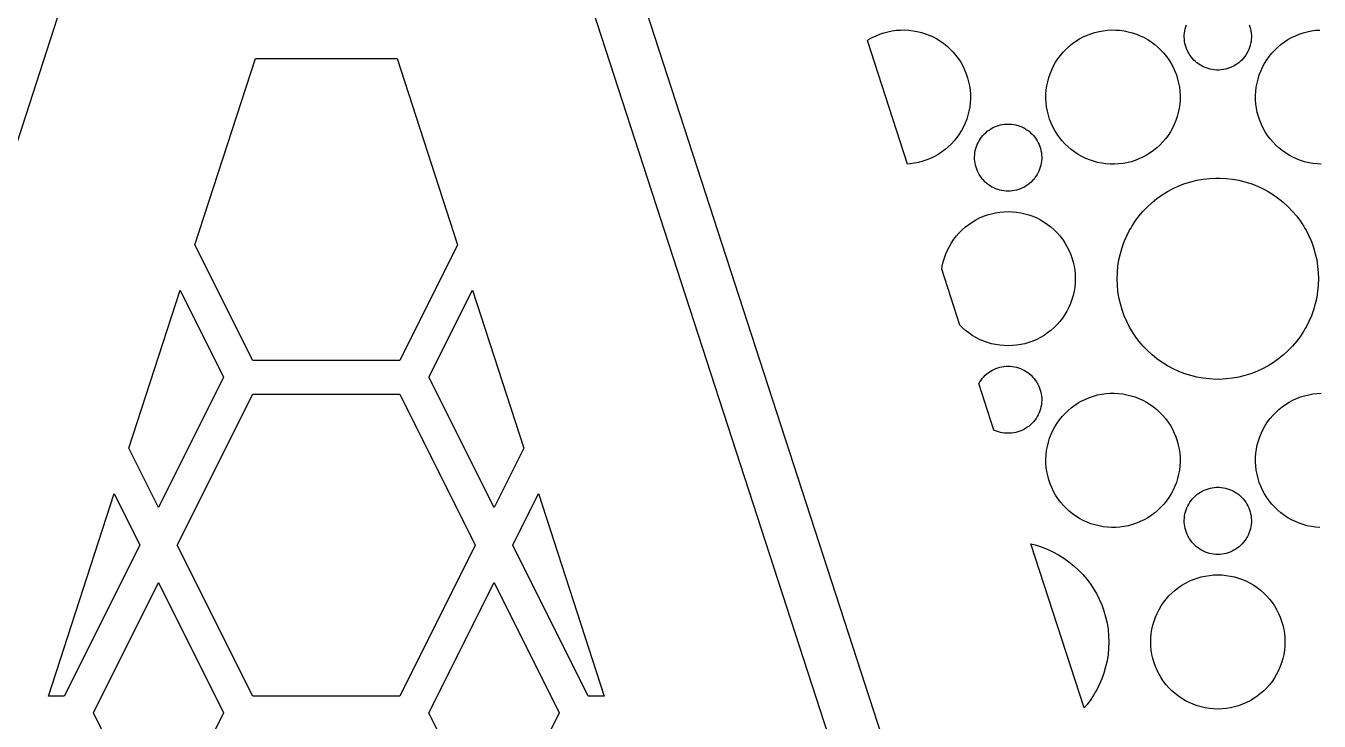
# Model space of a CAD drawing. Header units: metres. Extents: x 20 to 1108, y 20 to 485.
# Drawn here: x 77.1 to 154.2, y 159.5 to 200.9 of the extents above; entities that cross this region are included whole.
import ezdxf

# ---------------------------------------------------------------- set-up
doc = ezdxf.new("R2010")
doc.units = ezdxf.units.M

msp = doc.modelspace()

# ---------------------------------------------------------------- linework, layer by layer
for p, q in [((95, 250.826), (20, 20)), ((170, 20), (95, 250.826)), ((98.1544, 250.826), (173.154, 20.0001)), ((128.011, 200.449), (128.249, 200.529)), ((128.249, 200.529), (128.49, 200.595)), ((128.49, 200.595), (128.737, 200.645)), ((128.737, 200.645), (128.987, 200.678)), ((128.987, 200.678), (129.236, 200.696)), ((129.236, 200.696), (129.489, 200.699)), ((129.489, 200.699), (129.739, 200.686)), ((129.739, 200.686), (129.99, 200.657)), ((129.99, 200.657), (130.235, 200.613)), ((130.235, 200.613), (130.482, 200.553)), ((130.482, 200.553), (130.722, 200.478)), ((130.722, 200.478), (130.954, 200.388)), ((140.355, 200.388), (140.587, 200.478)), ((140.587, 200.478), (140.827, 200.553)), ((140.827, 200.553), (141.073, 200.613)), ((141.073, 200.613), (141.318, 200.657)), ((141.318, 200.657), (141.569, 200.686)), ((141.569, 200.686), (141.819, 200.699)), ((141.819, 200.699), (142.072, 200.697)), ((142.072, 200.697), (142.321, 200.678)), ((142.321, 200.678), (142.571, 200.645)), ((142.571, 200.645), (142.818, 200.595)), ((142.818, 200.595), (143.06, 200.529)), ((143.06, 200.529), (143.298, 200.449)), ((146.155, 200.394), (146.165, 200.517)), ((146.165, 200.517), (146.182, 200.643)), ((146.182, 200.643), (146.207, 200.766)), ((146.207, 200.766), (146.239, 200.887)), ((146.239, 200.887), (146.279, 201.005)), ((150.029, 201.005), (150.069, 200.886)), ((150.069, 200.886), (150.103, 200.765)), ((150.103, 200.765), (150.127, 200.642)), ((150.127, 200.642), (150.144, 200.517)), ((150.144, 200.517), (150.153, 200.394)), ((153.011, 200.449), (153.249, 200.529)), ((153.249, 200.529), (153.49, 200.595)), ((153.49, 200.595), (153.737, 200.645)), ((153.737, 200.645), (153.987, 200.678)), ((153.987, 200.678), (154.236, 200.696)), ((127.262, 200.075), (127.333, 200.122)), ((129.655, 192.709), (127.262, 200.075)), ((127.333, 200.122), (127.551, 200.244)), ((127.551, 200.244), (127.777, 200.354)), ((127.777, 200.354), (128.011, 200.449)), ((130.954, 200.388), (131.185, 200.282)), ((131.185, 200.282), (131.403, 200.165)), ((131.403, 200.165), (131.618, 200.032)), ((131.618, 200.032), (131.822, 199.887)), ((131.822, 199.887), (132.019, 199.729)), ((132.019, 199.729), (132.204, 199.558)), ((139.106, 199.559), (139.29, 199.729)), ((139.29, 199.729), (139.486, 199.887)), ((139.486, 199.887), (139.691, 200.031)), ((139.691, 200.031), (139.905, 200.165)), ((139.905, 200.165), (140.126, 200.283)), ((140.126, 200.283), (140.355, 200.388)), ((143.298, 200.449), (143.531, 200.354)), ((143.531, 200.354), (143.758, 200.244)), ((143.758, 200.244), (143.976, 200.122)), ((143.976, 200.122), (144.187, 199.984)), ((144.187, 199.984), (144.39, 199.834)), ((144.39, 199.834), (144.581, 199.672)), ((146.154, 200.266), (146.155, 200.394)), ((146.161, 200.143), (146.154, 200.266)), ((146.175, 200.017), (146.161, 200.143)), ((146.197, 199.894), (146.175, 200.017)), ((146.228, 199.772), (146.197, 199.894)), ((146.266, 199.651), (146.228, 199.772)), ((150.081, 199.772), (150.043, 199.651)), ((150.111, 199.894), (150.081, 199.772)), ((150.134, 200.017), (150.111, 199.894)), ((150.148, 200.142), (150.134, 200.017)), ((150.154, 200.266), (150.148, 200.142)), ((150.153, 200.394), (150.154, 200.266)), ((151.728, 199.672), (151.919, 199.834)), ((151.919, 199.834), (152.123, 199.985)), ((152.123, 199.985), (152.333, 200.122)), ((152.333, 200.122), (152.551, 200.244)), ((152.551, 200.244), (152.777, 200.354)), ((152.777, 200.354), (153.011, 200.449)), ((87.1699, 187.896), (90.7783, 199)), ((90.7783, 199), (99.2217, 199)), ((99.2217, 199), (102.83, 187.896)), ((132.204, 199.558), (132.378, 199.376)), ((132.378, 199.376), (132.538, 199.186)), ((132.538, 199.186), (132.69, 198.983)), ((132.69, 198.983), (132.826, 198.772)), ((138.483, 198.772), (138.62, 198.984)), ((138.62, 198.984), (138.771, 199.186)), ((138.771, 199.186), (138.932, 199.377)), ((138.932, 199.377), (139.106, 199.559)), ((144.581, 199.672), (144.763, 199.498)), ((144.763, 199.498), (144.932, 199.315)), ((144.932, 199.315), (145.09, 199.118)), ((145.09, 199.118), (145.235, 198.915)), ((146.311, 199.534), (146.266, 199.651)), ((146.362, 199.42), (146.311, 199.534)), ((146.422, 199.308), (146.362, 199.42)), ((146.489, 199.201), (146.422, 199.308)), ((146.562, 199.099), (146.489, 199.201)), ((146.641, 199), (146.562, 199.099)), ((146.725, 198.909), (146.641, 199)), ((149.668, 199), (149.584, 198.909)), ((149.747, 199.099), (149.668, 199)), ((149.819, 199.201), (149.747, 199.099)), ((149.887, 199.308), (149.819, 199.201)), ((149.946, 199.42), (149.887, 199.308)), ((149.998, 199.534), (149.946, 199.42)), ((150.043, 199.651), (149.998, 199.534)), ((151.073, 198.915), (151.219, 199.119)), ((151.219, 199.119), (151.377, 199.315)), ((151.377, 199.315), (151.547, 199.499)), ((151.547, 199.499), (151.728, 199.672)), ((132.826, 198.772), (132.949, 198.554)), ((132.949, 198.554), (133.06, 198.326)), ((133.06, 198.326), (133.153, 198.094)), ((138.155, 198.094), (138.25, 198.328)), ((138.25, 198.328), (138.359, 198.554)), ((138.359, 198.554), (138.483, 198.772)), ((145.235, 198.915), (145.369, 198.699)), ((145.369, 198.699), (145.488, 198.478)), ((145.488, 198.478), (145.592, 198.249)), ((145.592, 198.249), (145.682, 198.016)), ((146.816, 198.822), (146.725, 198.909)), ((146.911, 198.741), (146.816, 198.822)), ((147.013, 198.666), (146.911, 198.741)), ((147.119, 198.597), (147.013, 198.666)), ((147.227, 198.535), (147.119, 198.597)), ((147.34, 198.482), (147.227, 198.535)), ((147.458, 198.434), (147.34, 198.482)), ((147.577, 198.393), (147.458, 198.434)), ((147.697, 198.36), (147.577, 198.393)), ((147.82, 198.336), (147.697, 198.36)), ((147.946, 198.318), (147.82, 198.336)), ((148.07, 198.31), (147.946, 198.318)), ((148.154, 198.309), (148.07, 198.31)), ((148.238, 198.31), (148.154, 198.309)), ((148.362, 198.318), (148.238, 198.31)), ((148.488, 198.336), (148.362, 198.318)), ((148.611, 198.36), (148.488, 198.336)), ((148.732, 198.393), (148.611, 198.36)), ((148.851, 198.434), (148.732, 198.393)), ((148.969, 198.482), (148.851, 198.434)), ((149.082, 198.535), (148.969, 198.482)), ((149.19, 198.597), (149.082, 198.535)), ((149.296, 198.666), (149.19, 198.597)), ((149.398, 198.741), (149.296, 198.666)), ((149.493, 198.822), (149.398, 198.741)), ((149.584, 198.909), (149.493, 198.822)), ((150.627, 198.016), (150.717, 198.25)), ((150.717, 198.25), (150.821, 198.479)), ((150.821, 198.479), (150.94, 198.699)), ((150.94, 198.699), (151.073, 198.915)), ((133.153, 198.094), (133.234, 197.856)), ((133.234, 197.856), (133.299, 197.612)), ((133.299, 197.612), (133.349, 197.366)), ((137.96, 197.368), (138.01, 197.614)), ((138.01, 197.614), (138.075, 197.858)), ((138.075, 197.858), (138.155, 198.094)), ((145.682, 198.016), (145.757, 197.775)), ((145.757, 197.775), (145.817, 197.53)), ((145.817, 197.53), (145.862, 197.282)), ((150.447, 197.284), (150.491, 197.53)), ((150.491, 197.53), (150.552, 197.776)), ((150.552, 197.776), (150.627, 198.016)), ((133.349, 197.366), (133.383, 197.117)), ((133.383, 197.117), (133.401, 196.868)), ((133.401, 196.868), (133.404, 196.616)), ((137.905, 196.616), (137.907, 196.868)), ((137.907, 196.868), (137.926, 197.117)), ((137.926, 197.117), (137.96, 197.368)), ((145.862, 197.282), (145.891, 197.033)), ((145.891, 197.033), (145.903, 196.784)), ((145.903, 196.784), (145.901, 196.531)), ((150.404, 196.784), (150.418, 197.035)), ((150.407, 196.531), (150.404, 196.784)), ((150.418, 197.035), (150.447, 197.284)), ((133.317, 195.869), (133.257, 195.625)), ((133.362, 196.117), (133.317, 195.869)), ((133.391, 196.366), (133.362, 196.117)), ((133.404, 196.616), (133.391, 196.366)), ((137.918, 196.366), (137.905, 196.616)), ((137.946, 196.117), (137.918, 196.366)), ((137.991, 195.869), (137.946, 196.117)), ((138.052, 195.625), (137.991, 195.869)), ((145.849, 196.033), (145.799, 195.787)), ((145.883, 196.282), (145.849, 196.033)), ((145.901, 196.531), (145.883, 196.282)), ((150.426, 196.282), (150.407, 196.531)), ((150.46, 196.033), (150.426, 196.282)), ((150.51, 195.787), (150.46, 196.033)), ((133.092, 195.151), (132.988, 194.923)), ((133.182, 195.384), (133.092, 195.151)), ((133.257, 195.625), (133.182, 195.384)), ((135.32, 195.064), (135.446, 195.081)), ((135.446, 195.081), (135.57, 195.09)), ((135.57, 195.09), (135.654, 195.091)), ((135.654, 195.091), (135.738, 195.091)), ((135.738, 195.091), (135.862, 195.081)), ((135.862, 195.081), (135.988, 195.064)), ((138.127, 195.384), (138.052, 195.625)), ((138.217, 195.151), (138.127, 195.384)), ((138.32, 194.923), (138.217, 195.151)), ((145.653, 195.306), (145.56, 195.073)), ((145.734, 195.544), (145.653, 195.306)), ((145.799, 195.787), (145.734, 195.544)), ((150.574, 195.544), (150.51, 195.787)), ((150.655, 195.306), (150.574, 195.544)), ((150.749, 195.073), (150.655, 195.306)), ((132.735, 194.485), (132.59, 194.281)), ((132.869, 194.701), (132.735, 194.485)), ((132.988, 194.923), (132.869, 194.701)), ((134.062, 194.302), (134.141, 194.4)), ((134.141, 194.4), (134.226, 194.492)), ((134.226, 194.492), (134.316, 194.578)), ((134.316, 194.578), (134.411, 194.658)), ((134.411, 194.658), (134.514, 194.734)), ((134.514, 194.734), (134.619, 194.803)), ((134.619, 194.803), (134.729, 194.865)), ((134.729, 194.865), (134.84, 194.918)), ((134.84, 194.918), (134.958, 194.967)), ((134.958, 194.967), (135.077, 195.007)), ((135.077, 195.007), (135.197, 195.039)), ((135.197, 195.039), (135.32, 195.064)), ((135.988, 195.064), (136.111, 195.039)), ((136.111, 195.039), (136.232, 195.007)), ((136.232, 195.007), (136.351, 194.967)), ((136.351, 194.967), (136.469, 194.918)), ((136.469, 194.918), (136.582, 194.864)), ((136.582, 194.864), (136.69, 194.803)), ((136.69, 194.803), (136.796, 194.734)), ((136.796, 194.734), (136.898, 194.658)), ((136.898, 194.658), (136.993, 194.578)), ((136.993, 194.578), (137.084, 194.491)), ((137.084, 194.491), (137.168, 194.4)), ((137.168, 194.4), (137.247, 194.301)), ((138.44, 194.701), (138.32, 194.923)), ((138.573, 194.485), (138.44, 194.701)), ((138.719, 194.281), (138.573, 194.485)), ((145.19, 194.417), (145.038, 194.214)), ((145.326, 194.628), (145.19, 194.417)), ((145.449, 194.846), (145.326, 194.628)), ((145.56, 195.073), (145.449, 194.846)), ((150.859, 194.846), (150.749, 195.073)), ((150.983, 194.628), (150.859, 194.846)), ((151.119, 194.417), (150.983, 194.628)), ((151.271, 194.214), (151.119, 194.417)), ((131.89, 193.566), (131.687, 193.415)), ((132.081, 193.728), (131.89, 193.566)), ((132.263, 193.901), (132.081, 193.728)), ((132.432, 194.085), (132.263, 193.901)), ((132.59, 194.281), (132.432, 194.085)), ((133.697, 193.508), (133.728, 193.63)), ((133.728, 193.63), (133.766, 193.75)), ((133.766, 193.75), (133.811, 193.866)), ((133.811, 193.866), (133.863, 193.982)), ((133.863, 193.982), (133.922, 194.092)), ((133.922, 194.092), (133.989, 194.199)), ((133.989, 194.199), (134.062, 194.302)), ((137.247, 194.301), (137.319, 194.199)), ((137.319, 194.199), (137.387, 194.092)), ((137.387, 194.092), (137.446, 193.98)), ((137.446, 193.98), (137.498, 193.865)), ((137.498, 193.865), (137.543, 193.75)), ((137.543, 193.75), (137.581, 193.628)), ((137.581, 193.628), (137.611, 193.506)), ((138.877, 194.085), (138.719, 194.281)), ((139.046, 193.901), (138.877, 194.085)), ((139.228, 193.728), (139.046, 193.901)), ((139.419, 193.566), (139.228, 193.728)), ((139.622, 193.415), (139.419, 193.566)), ((144.519, 193.671), (144.322, 193.513)), ((144.704, 193.842), (144.519, 193.671)), ((144.878, 194.024), (144.704, 193.842)), ((145.038, 194.214), (144.878, 194.024)), ((151.431, 194.024), (151.271, 194.214)), ((151.605, 193.842), (151.431, 194.024)), ((151.79, 193.671), (151.605, 193.842)), ((151.986, 193.513), (151.79, 193.671)), ((130.318, 192.806), (130.071, 192.756)), ((130.559, 192.87), (130.318, 192.806)), ((130.798, 192.95), (130.559, 192.87)), ((131.031, 193.046), (130.798, 192.95)), ((131.258, 193.155), (131.031, 193.046)), ((131.476, 193.277), (131.258, 193.155)), ((131.687, 193.415), (131.476, 193.277)), ((133.654, 193.134), (133.661, 193.258)), ((133.655, 193.007), (133.654, 193.134)), ((133.665, 192.883), (133.655, 193.007)), ((133.661, 193.258), (133.675, 193.383)), ((133.682, 192.759), (133.665, 192.883)), ((133.675, 193.383), (133.697, 193.508)), ((137.611, 193.506), (137.634, 193.383)), ((137.644, 192.883), (137.627, 192.759)), ((137.634, 193.383), (137.648, 193.258)), ((137.653, 193.007), (137.644, 192.883)), ((137.648, 193.258), (137.654, 193.134)), ((137.654, 193.134), (137.653, 193.007)), ((139.833, 193.277), (139.622, 193.415)), ((140.051, 193.155), (139.833, 193.277)), ((140.277, 193.046), (140.051, 193.155)), ((140.511, 192.95), (140.277, 193.046)), ((140.75, 192.87), (140.511, 192.95)), ((140.99, 192.806), (140.75, 192.87)), ((141.237, 192.756), (140.99, 192.806)), ((142.735, 192.787), (142.49, 192.742)), ((142.982, 192.848), (142.735, 192.787)), ((143.222, 192.922), (142.982, 192.848)), ((143.454, 193.012), (143.222, 192.922)), ((143.685, 193.117), (143.454, 193.012)), ((143.903, 193.235), (143.685, 193.117)), ((144.118, 193.368), (143.903, 193.235)), ((144.322, 193.513), (144.118, 193.368)), ((152.191, 193.367), (151.986, 193.513)), ((152.405, 193.235), (152.191, 193.367)), ((152.624, 193.117), (152.405, 193.235)), ((152.855, 193.012), (152.624, 193.117)), ((153.087, 192.922), (152.855, 193.012)), ((153.327, 192.848), (153.087, 192.922)), ((153.573, 192.787), (153.327, 192.848)), ((153.818, 192.742), (153.573, 192.787)), ((129.821, 192.722), (129.655, 192.709)), ((130.071, 192.756), (129.821, 192.722)), ((133.706, 192.636), (133.682, 192.759)), ((133.739, 192.514), (133.706, 192.636)), ((133.779, 192.395), (133.739, 192.514)), ((133.826, 192.278), (133.779, 192.395)), ((133.882, 192.164), (133.826, 192.278)), ((133.923, 192.092), (133.882, 192.164)), ((133.965, 192.021), (133.923, 192.092)), ((134.036, 191.916), (133.965, 192.021)), ((137.344, 192.021), (137.273, 191.916)), ((137.387, 192.092), (137.344, 192.021)), ((137.427, 192.164), (137.387, 192.092)), ((137.483, 192.278), (137.427, 192.164)), ((137.529, 192.395), (137.483, 192.278)), ((137.569, 192.514), (137.529, 192.395)), ((137.603, 192.636), (137.569, 192.514)), ((137.627, 192.759), (137.603, 192.636)), ((141.487, 192.722), (141.237, 192.756)), ((141.736, 192.703), (141.487, 192.722)), ((141.989, 192.7), (141.736, 192.703)), ((142.239, 192.714), (141.989, 192.7)), ((142.49, 192.742), (142.239, 192.714)), ((154.069, 192.714), (153.818, 192.742)), ((154.319, 192.7), (154.069, 192.714)), ((134.113, 191.816), (134.036, 191.916)), ((134.195, 191.723), (134.113, 191.816)), ((134.284, 191.634), (134.195, 191.723)), ((134.379, 191.551), (134.284, 191.634)), ((134.478, 191.474), (134.379, 191.551)), ((134.583, 191.402), (134.478, 191.474)), ((134.69, 191.339), (134.583, 191.402)), ((134.802, 191.282), (134.69, 191.339)), ((134.917, 191.232), (134.802, 191.282)), ((135.037, 191.19), (134.917, 191.232)), ((136.392, 191.232), (136.272, 191.19)), ((136.507, 191.282), (136.392, 191.232)), ((136.619, 191.339), (136.507, 191.282)), ((136.726, 191.402), (136.619, 191.339)), ((136.831, 191.474), (136.726, 191.402)), ((136.93, 191.551), (136.831, 191.474)), ((137.025, 191.634), (136.93, 191.551)), ((137.113, 191.723), (137.025, 191.634)), ((137.195, 191.816), (137.113, 191.723)), ((137.273, 191.916), (137.195, 191.816)), ((145.155, 191.07), (145.487, 191.249)), ((145.487, 191.249), (145.83, 191.405)), ((145.83, 191.405), (146.181, 191.54)), ((146.181, 191.54), (146.542, 191.653)), ((146.542, 191.653), (146.906, 191.742)), ((146.906, 191.742), (147.278, 191.811)), ((147.278, 191.811), (147.653, 191.853)), ((147.653, 191.853), (148.028, 191.873)), ((148.028, 191.873), (148.154, 191.871)), ((148.154, 191.871), (148.28, 191.873)), ((148.28, 191.873), (148.656, 191.853)), ((148.656, 191.853), (149.03, 191.81)), ((149.03, 191.81), (149.402, 191.742)), ((149.402, 191.742), (149.767, 191.653)), ((149.767, 191.653), (150.128, 191.54)), ((150.128, 191.54), (150.479, 191.405)), ((150.479, 191.405), (150.822, 191.248)), ((150.822, 191.248), (151.153, 191.07)), ((135.157, 191.153), (135.037, 191.19)), ((135.278, 191.127), (135.157, 191.153)), ((135.404, 191.108), (135.278, 191.127)), ((135.529, 191.096), (135.404, 191.108)), ((135.654, 191.091), (135.529, 191.096)), ((135.779, 191.096), (135.654, 191.091)), ((135.904, 191.108), (135.779, 191.096)), ((136.03, 191.127), (135.904, 191.108)), ((136.151, 191.153), (136.03, 191.127)), ((136.272, 191.19), (136.151, 191.153)), ((144.233, 190.416), (144.527, 190.653)), ((144.527, 190.653), (144.834, 190.871)), ((144.834, 190.871), (145.155, 191.07)), ((151.153, 191.07), (151.475, 190.872)), ((151.475, 190.872), (151.781, 190.653)), ((151.781, 190.653), (152.075, 190.416)), ((134.419, 189.679), (134.66, 189.749)), ((134.66, 189.749), (134.904, 189.804)), ((134.904, 189.804), (135.153, 189.843)), ((135.153, 189.843), (135.402, 189.866)), ((135.402, 189.866), (135.654, 189.874)), ((135.654, 189.874), (135.906, 189.866)), ((135.906, 189.866), (136.155, 189.843)), ((136.155, 189.843), (136.404, 189.804)), ((136.404, 189.804), (136.649, 189.749)), ((136.649, 189.749), (136.89, 189.679)), ((143.453, 189.602), (143.696, 189.89)), ((143.696, 189.89), (143.957, 190.162)), ((143.957, 190.162), (144.233, 190.416)), ((152.075, 190.416), (152.353, 190.161)), ((152.353, 190.161), (152.613, 189.889)), ((152.613, 189.889), (152.856, 189.602)), ((132.916, 188.791), (133.104, 188.956)), ((133.104, 188.956), (133.304, 189.111)), ((133.304, 189.111), (133.512, 189.252)), ((133.512, 189.252), (133.727, 189.379)), ((133.727, 189.379), (133.95, 189.493)), ((133.95, 189.493), (134.181, 189.593)), ((134.181, 189.593), (134.419, 189.679)), ((136.89, 189.679), (137.128, 189.593)), ((137.128, 189.593), (137.358, 189.493)), ((137.358, 189.493), (137.582, 189.379)), ((137.582, 189.379), (137.797, 189.252)), ((137.797, 189.252), (138.007, 189.11)), ((138.007, 189.11), (138.205, 188.956)), ((138.205, 188.956), (138.394, 188.79)), ((142.961, 188.873), (143.023, 188.982)), ((143.023, 188.982), (143.229, 189.299)), ((143.229, 189.299), (143.453, 189.602)), ((152.856, 189.602), (153.081, 189.298)), ((153.081, 189.298), (153.286, 188.982)), ((153.286, 188.982), (153.348, 188.873)), ((132.276, 188.017), (132.418, 188.227)), ((132.418, 188.227), (132.573, 188.425)), ((132.573, 188.425), (132.738, 188.613)), ((132.738, 188.613), (132.916, 188.791)), ((138.394, 188.79), (138.571, 188.612)), ((138.571, 188.612), (138.736, 188.425)), ((138.736, 188.425), (138.891, 188.225)), ((138.891, 188.225), (139.032, 188.017)), ((142.576, 188.084), (142.726, 188.43)), ((142.726, 188.43), (142.897, 188.766)), ((142.897, 188.766), (142.961, 188.873)), ((153.348, 188.873), (153.412, 188.765)), ((153.412, 188.765), (153.583, 188.428)), ((153.583, 188.428), (153.733, 188.084)), ((90.6182, 181), (87.1699, 187.896)), ((102.83, 187.896), (99.3818, 181)), ((131.936, 187.348), (132.035, 187.578)), ((132.035, 187.578), (132.15, 187.802)), ((132.15, 187.802), (132.276, 188.017)), ((139.032, 188.017), (139.16, 187.801)), ((139.16, 187.801), (139.275, 187.576)), ((139.275, 187.576), (139.373, 187.348)), ((142.343, 187.367), (142.448, 187.73)), ((142.448, 187.73), (142.576, 188.084)), ((153.733, 188.084), (153.86, 187.728)), ((153.86, 187.728), (153.966, 187.365)), ((131.694, 186.433), (131.726, 186.624)), ((131.726, 186.624), (131.779, 186.87)), ((131.779, 186.87), (131.851, 187.111)), ((131.851, 187.111), (131.936, 187.348)), ((139.373, 187.348), (139.459, 187.109)), ((139.459, 187.109), (139.529, 186.868)), ((139.529, 186.868), (139.584, 186.623)), ((139.584, 186.623), (139.623, 186.375)), ((142.166, 186.252), (142.202, 186.626)), ((142.202, 186.626), (142.261, 186.999)), ((142.261, 186.999), (142.343, 187.367)), ((153.966, 187.365), (154.048, 186.998)), ((154.048, 186.998), (154.107, 186.626)), ((154.107, 186.626), (154.142, 186.252)), ((132.778, 183.096), (131.694, 186.433)), ((139.623, 186.375), (139.647, 186.126)), ((139.647, 186.126), (139.654, 185.874)), ((139.654, 185.874), (139.647, 185.623)), ((142.154, 185.875), (142.166, 186.252)), ((142.167, 185.497), (142.154, 185.875)), ((154.142, 186.252), (154.154, 185.874)), ((154.154, 185.874), (154.143, 185.497)), ((83.2314, 175.773), (86.2891, 185.185)), ((86.2891, 185.185), (88.8818, 180)), ((101.118, 180), (103.711, 185.185)), ((103.711, 185.185), (106.769, 175.773)), ((139.584, 185.126), (139.529, 184.881)), ((139.623, 185.374), (139.584, 185.126)), ((139.647, 185.623), (139.623, 185.374)), ((142.202, 185.123), (142.167, 185.497)), ((142.261, 184.751), (142.202, 185.123)), ((154.107, 185.123), (154.048, 184.751)), ((154.143, 185.497), (154.107, 185.123)), ((139.373, 184.401), (139.275, 184.173)), ((139.459, 184.64), (139.373, 184.401)), ((139.529, 184.881), (139.459, 184.64)), ((142.343, 184.383), (142.261, 184.751)), ((142.448, 184.022), (142.343, 184.383)), ((153.966, 184.383), (153.86, 184.022)), ((154.048, 184.751), (153.966, 184.383)), ((138.891, 183.524), (138.736, 183.324)), ((139.032, 183.733), (138.891, 183.524)), ((139.16, 183.948), (139.032, 183.733)), ((139.275, 184.173), (139.16, 183.948)), ((142.576, 183.665), (142.448, 184.022)), ((142.726, 183.321), (142.576, 183.665)), ((153.733, 183.665), (153.583, 183.321)), ((153.86, 184.022), (153.733, 183.665)), ((132.915, 182.959), (132.778, 183.096)), ((133.104, 182.793), (132.915, 182.959)), ((133.302, 182.639), (133.104, 182.793)), ((138.205, 182.793), (138.007, 182.639)), ((138.394, 182.959), (138.205, 182.793)), ((138.571, 183.137), (138.394, 182.959)), ((138.736, 183.324), (138.571, 183.137)), ((142.897, 182.984), (142.726, 183.321)), ((142.961, 182.876), (142.897, 182.984)), ((143.023, 182.768), (142.961, 182.876)), ((143.228, 182.451), (143.023, 182.768)), ((153.286, 182.768), (153.081, 182.451)), ((153.348, 182.877), (153.286, 182.768)), ((153.412, 182.984), (153.348, 182.877)), ((153.583, 183.321), (153.412, 182.984)), ((133.512, 182.497), (133.302, 182.639)), ((133.727, 182.37), (133.512, 182.497)), ((133.95, 182.256), (133.727, 182.37)), ((134.181, 182.156), (133.95, 182.256)), ((134.419, 182.07), (134.181, 182.156)), ((134.659, 182), (134.419, 182.07)), ((134.904, 181.945), (134.659, 182)), ((136.65, 182), (136.404, 181.945)), ((136.89, 182.07), (136.65, 182)), ((137.128, 182.156), (136.89, 182.07)), ((137.358, 182.256), (137.128, 182.156)), ((137.582, 182.37), (137.358, 182.256)), ((137.797, 182.497), (137.582, 182.37)), ((138.007, 182.639), (137.797, 182.497)), ((143.453, 182.148), (143.228, 182.451)), ((143.695, 181.86), (143.453, 182.148)), ((152.856, 182.148), (152.613, 181.86)), ((153.081, 182.451), (152.856, 182.148)), ((135.153, 181.906), (134.904, 181.945)), ((135.402, 181.883), (135.153, 181.906)), ((135.654, 181.875), (135.402, 181.883)), ((135.906, 181.883), (135.654, 181.875)), ((136.155, 181.906), (135.906, 181.883)), ((136.404, 181.945), (136.155, 181.906)), ((143.956, 181.588), (143.695, 181.86)), ((144.233, 181.333), (143.956, 181.588)), ((144.527, 181.096), (144.233, 181.333)), ((152.075, 181.333), (151.781, 181.096)), ((152.353, 181.588), (152.075, 181.333)), ((152.613, 181.86), (152.353, 181.588)), ((99.3818, 181), (90.6182, 181)), ((134.69, 180.41), (134.802, 180.467)), ((134.802, 180.467), (134.917, 180.517)), ((134.917, 180.517), (135.037, 180.56)), ((135.037, 180.56), (135.157, 180.596)), ((135.157, 180.596), (135.278, 180.622)), ((135.278, 180.622), (135.404, 180.642)), ((135.404, 180.642), (135.529, 180.653)), ((135.529, 180.653), (135.654, 180.658)), ((135.654, 180.658), (135.779, 180.653)), ((135.779, 180.653), (135.904, 180.642)), ((135.904, 180.642), (136.03, 180.622)), ((136.03, 180.622), (136.151, 180.596)), ((136.151, 180.596), (136.272, 180.56)), ((136.272, 180.56), (136.392, 180.517)), ((136.392, 180.517), (136.507, 180.467)), ((136.507, 180.467), (136.619, 180.41)), ((144.834, 180.877), (144.527, 181.096)), ((145.155, 180.679), (144.834, 180.877)), ((145.486, 180.501), (145.155, 180.679)), ((145.83, 180.344), (145.486, 180.501)), ((150.822, 180.501), (150.479, 180.344)), ((151.153, 180.679), (150.822, 180.501)), ((151.475, 180.878), (151.153, 180.679)), ((151.781, 181.096), (151.475, 180.878)), ((88.8818, 180), (85, 172.236)), ((105, 172.236), (101.118, 180)), ((133.922, 179.657), (133.966, 179.73)), ((133.966, 179.73), (134.036, 179.834)), ((134.036, 179.834), (134.114, 179.934)), ((134.114, 179.934), (134.196, 180.027)), ((134.196, 180.027), (134.285, 180.116)), ((134.285, 180.116), (134.379, 180.198)), ((134.379, 180.198), (134.479, 180.276)), ((134.479, 180.276), (134.583, 180.347)), ((134.583, 180.347), (134.69, 180.41)), ((136.619, 180.41), (136.726, 180.347)), ((136.726, 180.347), (136.831, 180.276)), ((136.831, 180.276), (136.93, 180.198)), ((136.93, 180.198), (137.025, 180.115)), ((137.025, 180.115), (137.113, 180.026)), ((137.113, 180.026), (137.195, 179.934)), ((137.195, 179.934), (137.273, 179.833)), ((137.273, 179.833), (137.344, 179.729)), ((137.344, 179.729), (137.386, 179.657)), ((146.181, 180.209), (145.83, 180.344)), ((146.542, 180.096), (146.181, 180.209)), ((146.906, 180.006), (146.542, 180.096)), ((147.278, 179.94), (146.906, 180.006)), ((147.652, 179.897), (147.278, 179.94)), ((148.028, 179.876), (147.652, 179.897)), ((148.154, 179.877), (148.028, 179.876)), ((148.28, 179.876), (148.154, 179.877)), ((148.655, 179.897), (148.28, 179.876)), ((149.03, 179.939), (148.655, 179.897)), ((149.402, 180.006), (149.03, 179.939)), ((149.767, 180.096), (149.402, 180.006)), ((150.128, 180.209), (149.767, 180.096)), ((150.479, 180.344), (150.128, 180.209)), ((86.1182, 170), (90.6182, 179)), ((90.6182, 179), (99.3818, 179)), ((99.3818, 179), (103.882, 170)), ((133.905, 179.628), (133.922, 179.657)), ((134.81, 176.845), (133.905, 179.628)), ((137.386, 179.657), (137.427, 179.585)), ((137.427, 179.585), (137.483, 179.471)), ((137.483, 179.471), (137.529, 179.354)), ((137.529, 179.354), (137.569, 179.235)), ((137.569, 179.235), (137.603, 179.113)), ((137.603, 179.113), (137.627, 178.99)), ((137.627, 178.99), (137.644, 178.866)), ((140.749, 178.879), (140.99, 178.943)), ((140.99, 178.943), (141.237, 178.993)), ((141.237, 178.993), (141.487, 179.027)), ((141.487, 179.027), (141.736, 179.046)), ((141.736, 179.046), (141.989, 179.049)), ((141.989, 179.049), (142.239, 179.035)), ((142.239, 179.035), (142.49, 179.007)), ((142.49, 179.007), (142.735, 178.962)), ((142.735, 178.962), (142.982, 178.901)), ((142.982, 178.901), (143.222, 178.827)), ((153.087, 178.827), (153.327, 178.901)), ((153.327, 178.901), (153.573, 178.962)), ((153.573, 178.962), (153.818, 179.007)), ((153.818, 179.007), (154.069, 179.035)), ((154.069, 179.035), (154.319, 179.049)), ((137.581, 178.121), (137.543, 177.999)), ((137.611, 178.243), (137.581, 178.121)), ((137.634, 178.366), (137.611, 178.243)), ((137.648, 178.491), (137.634, 178.366)), ((137.644, 178.866), (137.653, 178.742)), ((137.654, 178.615), (137.648, 178.491)), ((137.653, 178.742), (137.654, 178.615)), ((139.228, 178.022), (139.419, 178.184)), ((139.419, 178.184), (139.623, 178.334)), ((139.623, 178.334), (139.833, 178.472)), ((139.833, 178.472), (140.051, 178.594)), ((140.051, 178.594), (140.277, 178.703)), ((140.277, 178.703), (140.511, 178.799)), ((140.511, 178.799), (140.749, 178.879)), ((143.222, 178.827), (143.454, 178.737)), ((143.454, 178.737), (143.685, 178.632)), ((143.685, 178.632), (143.903, 178.514)), ((143.903, 178.514), (144.118, 178.381)), ((144.118, 178.381), (144.322, 178.236)), ((144.322, 178.236), (144.519, 178.077)), ((151.79, 178.077), (151.986, 178.236)), ((151.986, 178.236), (152.191, 178.381)), ((152.191, 178.381), (152.405, 178.514)), ((152.405, 178.514), (152.626, 178.633)), ((152.626, 178.633), (152.855, 178.737)), ((152.855, 178.737), (153.087, 178.827)), ((137.168, 177.35), (137.084, 177.258)), ((137.247, 177.448), (137.168, 177.35)), ((137.319, 177.55), (137.247, 177.448)), ((137.387, 177.657), (137.319, 177.55)), ((137.446, 177.77), (137.387, 177.657)), ((137.498, 177.884), (137.446, 177.77)), ((137.543, 177.999), (137.498, 177.884)), ((138.573, 177.264), (138.719, 177.469)), ((138.719, 177.469), (138.877, 177.664)), ((138.877, 177.664), (139.047, 177.849)), ((139.047, 177.849), (139.228, 178.022)), ((144.519, 178.077), (144.704, 177.907)), ((144.704, 177.907), (144.878, 177.726)), ((144.878, 177.726), (145.038, 177.535)), ((145.038, 177.535), (145.19, 177.331)), ((151.12, 177.333), (151.271, 177.535)), ((151.271, 177.535), (151.432, 177.727)), ((151.432, 177.727), (151.606, 177.908)), ((151.606, 177.908), (151.79, 178.077)), ((134.84, 176.831), (134.81, 176.845)), ((134.958, 176.782), (134.84, 176.831)), ((135.077, 176.742), (134.958, 176.782)), ((135.197, 176.71), (135.077, 176.742)), ((135.32, 176.686), (135.197, 176.71)), ((135.446, 176.668), (135.32, 176.686)), ((135.57, 176.658), (135.446, 176.668)), ((135.654, 176.658), (135.57, 176.658)), ((135.738, 176.659), (135.654, 176.658)), ((135.862, 176.668), (135.738, 176.659)), ((135.988, 176.686), (135.862, 176.668)), ((136.111, 176.71), (135.988, 176.686)), ((136.232, 176.742), (136.111, 176.71)), ((136.351, 176.782), (136.232, 176.742)), ((136.469, 176.831), (136.351, 176.782)), ((136.582, 176.885), (136.469, 176.831)), ((136.69, 176.946), (136.582, 176.885)), ((136.796, 177.016), (136.69, 176.946)), ((136.898, 177.091), (136.796, 177.016)), ((136.993, 177.171), (136.898, 177.091)), ((137.084, 177.258), (136.993, 177.171)), ((138.127, 176.365), (138.217, 176.599)), ((138.217, 176.599), (138.321, 176.828)), ((138.321, 176.828), (138.44, 177.049)), ((138.44, 177.049), (138.573, 177.264)), ((145.19, 177.331), (145.326, 177.121)), ((145.326, 177.121), (145.449, 176.903)), ((145.449, 176.903), (145.56, 176.676)), ((145.56, 176.676), (145.653, 176.443)), ((150.655, 176.443), (150.75, 176.678)), ((150.75, 176.678), (150.859, 176.903)), ((150.859, 176.903), (150.983, 177.121)), ((150.983, 177.121), (151.12, 177.333)), ((137.947, 175.634), (137.991, 175.88)), ((137.991, 175.88), (138.052, 176.125)), ((138.052, 176.125), (138.127, 176.365)), ((145.653, 176.443), (145.734, 176.205)), ((145.734, 176.205), (145.799, 175.962)), ((145.799, 175.962), (145.849, 175.716)), ((150.46, 175.718), (150.51, 175.964)), ((150.51, 175.964), (150.575, 176.206)), ((150.575, 176.206), (150.655, 176.443)), ((85, 172.236), (83.2314, 175.773)), ((106.769, 175.773), (105, 172.236)), ((137.904, 175.133), (137.918, 175.385)), ((137.907, 174.881), (137.904, 175.133)), ((137.918, 175.385), (137.947, 175.634)), ((145.849, 175.716), (145.883, 175.467)), ((145.883, 175.467), (145.901, 175.218)), ((145.901, 175.218), (145.904, 174.965)), ((150.405, 174.965), (150.407, 175.218)), ((150.407, 175.218), (150.426, 175.467)), ((150.426, 175.467), (150.46, 175.718)), ((137.926, 174.632), (137.907, 174.881)), ((137.96, 174.382), (137.926, 174.632)), ((138.01, 174.137), (137.96, 174.382)), ((145.862, 174.466), (145.817, 174.219)), ((145.891, 174.716), (145.862, 174.466)), ((145.904, 174.965), (145.891, 174.716)), ((150.418, 174.716), (150.405, 174.965)), ((150.446, 174.466), (150.418, 174.716)), ((150.491, 174.219), (150.446, 174.466)), ((138.074, 173.894), (138.01, 174.137)), ((138.155, 173.655), (138.074, 173.894)), ((138.249, 173.423), (138.155, 173.655)), ((145.592, 173.5), (145.488, 173.272)), ((145.682, 173.734), (145.592, 173.5)), ((145.757, 173.975), (145.682, 173.734)), ((145.817, 174.219), (145.757, 173.975)), ((150.552, 173.975), (150.491, 174.219)), ((150.627, 173.734), (150.552, 173.975)), ((150.717, 173.5), (150.627, 173.734)), ((150.82, 173.272), (150.717, 173.5)), ((78.4307, 161), (82.3506, 173.063)), ((82.3506, 173.063), (83.8818, 170)), ((106.118, 170), (107.649, 173.063)), ((107.649, 173.063), (111.569, 161)), ((138.359, 173.195), (138.249, 173.423)), ((138.483, 172.978), (138.359, 173.195)), ((138.619, 172.767), (138.483, 172.978)), ((138.771, 172.564), (138.619, 172.767)), ((145.235, 172.834), (145.09, 172.631)), ((145.369, 173.051), (145.235, 172.834)), ((145.488, 173.272), (145.369, 173.051)), ((146.562, 172.651), (146.641, 172.749)), ((146.641, 172.749), (146.726, 172.841)), ((146.726, 172.841), (146.816, 172.927)), ((146.816, 172.927), (146.911, 173.008)), ((146.911, 173.008), (147.014, 173.084)), ((147.014, 173.084), (147.119, 173.152)), ((147.119, 173.152), (147.229, 173.214)), ((147.229, 173.214), (147.34, 173.268)), ((147.34, 173.268), (147.458, 173.316)), ((147.458, 173.316), (147.577, 173.357)), ((147.577, 173.357), (147.697, 173.388)), ((147.697, 173.388), (147.82, 173.413)), ((147.82, 173.413), (147.946, 173.43)), ((147.946, 173.43), (148.07, 173.44)), ((148.07, 173.44), (148.154, 173.441)), ((148.154, 173.441), (148.238, 173.44)), ((148.238, 173.44), (148.362, 173.43)), ((148.362, 173.43), (148.488, 173.413)), ((148.488, 173.413), (148.611, 173.388)), ((148.611, 173.388), (148.732, 173.357)), ((148.732, 173.357), (148.851, 173.316)), ((148.851, 173.316), (148.969, 173.268)), ((148.969, 173.268), (149.082, 173.214)), ((149.082, 173.214), (149.19, 173.152)), ((149.19, 173.152), (149.296, 173.083)), ((149.296, 173.083), (149.398, 173.008)), ((149.398, 173.008), (149.493, 172.927)), ((149.493, 172.927), (149.584, 172.84)), ((149.584, 172.84), (149.668, 172.749)), ((149.668, 172.749), (149.747, 172.651)), ((150.94, 173.051), (150.82, 173.272)), ((151.073, 172.834), (150.94, 173.051)), ((151.219, 172.631), (151.073, 172.834)), ((138.931, 172.373), (138.771, 172.564)), ((139.105, 172.192), (138.931, 172.373)), ((139.29, 172.021), (139.105, 172.192)), ((139.486, 171.862), (139.29, 172.021)), ((144.581, 172.077), (144.39, 171.915)), ((144.763, 172.251), (144.581, 172.077)), ((144.932, 172.435), (144.763, 172.251)), ((145.09, 172.631), (144.932, 172.435)), ((146.197, 171.858), (146.228, 171.98)), ((146.228, 171.98), (146.266, 172.099)), ((146.266, 172.099), (146.311, 172.216)), ((146.311, 172.216), (146.363, 172.33)), ((146.363, 172.33), (146.422, 172.442)), ((146.422, 172.442), (146.489, 172.548)), ((146.489, 172.548), (146.562, 172.651)), ((149.747, 172.651), (149.819, 172.548)), ((149.819, 172.548), (149.887, 172.442)), ((149.887, 172.442), (149.946, 172.329)), ((149.946, 172.329), (149.998, 172.215)), ((149.998, 172.215), (150.043, 172.099)), ((150.043, 172.099), (150.081, 171.978)), ((150.081, 171.978), (150.111, 171.856)), ((151.377, 172.435), (151.219, 172.631)), ((151.546, 172.251), (151.377, 172.435)), ((151.728, 172.077), (151.546, 172.251)), ((151.919, 171.915), (151.728, 172.077)), ((139.691, 171.717), (139.486, 171.862)), ((139.905, 171.584), (139.691, 171.717)), ((140.124, 171.467), (139.905, 171.584)), ((140.355, 171.361), (140.124, 171.467)), ((140.587, 171.272), (140.355, 171.361)), ((140.827, 171.196), (140.587, 171.272)), ((141.073, 171.137), (140.827, 171.196)), ((143.059, 171.22), (142.818, 171.154)), ((143.298, 171.3), (143.059, 171.22)), ((143.531, 171.395), (143.298, 171.3)), ((143.758, 171.505), (143.531, 171.395)), ((143.976, 171.627), (143.758, 171.505)), ((144.187, 171.765), (143.976, 171.627)), ((144.39, 171.915), (144.187, 171.765)), ((146.154, 171.484), (146.161, 171.608)), ((146.155, 171.356), (146.154, 171.484)), ((146.165, 171.233), (146.155, 171.356)), ((146.161, 171.608), (146.175, 171.732)), ((146.182, 171.108), (146.165, 171.233)), ((146.175, 171.732), (146.197, 171.858)), ((150.111, 171.856), (150.134, 171.732)), ((150.144, 171.233), (150.127, 171.108)), ((150.134, 171.732), (150.148, 171.607)), ((150.153, 171.356), (150.144, 171.233)), ((150.148, 171.607), (150.154, 171.484)), ((150.154, 171.484), (150.153, 171.356)), ((152.122, 171.765), (151.919, 171.915)), ((152.333, 171.627), (152.122, 171.765)), ((152.551, 171.505), (152.333, 171.627)), ((152.777, 171.395), (152.551, 171.505)), ((153.011, 171.3), (152.777, 171.395)), ((153.25, 171.22), (153.011, 171.3)), ((153.49, 171.154), (153.25, 171.22)), ((141.318, 171.092), (141.073, 171.137)), ((141.569, 171.064), (141.318, 171.092)), ((141.819, 171.05), (141.569, 171.064)), ((142.072, 171.053), (141.819, 171.05)), ((142.321, 171.07), (142.072, 171.053)), ((142.571, 171.105), (142.321, 171.07)), ((142.818, 171.154), (142.571, 171.105)), ((146.206, 170.984), (146.182, 171.108)), ((146.239, 170.863), (146.206, 170.984)), ((146.279, 170.744), (146.239, 170.863)), ((146.326, 170.628), (146.279, 170.744)), ((146.382, 170.514), (146.326, 170.628)), ((146.423, 170.442), (146.382, 170.514)), ((146.465, 170.37), (146.423, 170.442)), ((149.887, 170.442), (149.844, 170.37)), ((149.927, 170.514), (149.887, 170.442)), ((149.983, 170.628), (149.927, 170.514)), ((150.029, 170.744), (149.983, 170.628)), ((150.069, 170.863), (150.029, 170.744)), ((150.103, 170.984), (150.069, 170.863)), ((150.127, 171.108), (150.103, 170.984)), ((153.737, 171.105), (153.49, 171.154)), ((153.987, 171.07), (153.737, 171.105)), ((154.236, 171.052), (153.987, 171.07)), ((83.8818, 170), (79.3818, 161)), ((90.6182, 161), (86.1182, 170)), ((103.882, 170), (99.3818, 161)), ((110.618, 161), (106.118, 170)), ((137.013, 170.065), (137.267, 170.002)), ((140.187, 160.297), (137.013, 170.065)), ((137.267, 170.002), (137.628, 169.89)), ((137.628, 169.89), (137.979, 169.754)), ((137.979, 169.754), (138.322, 169.598)), ((146.536, 170.265), (146.465, 170.37)), ((146.613, 170.165), (146.536, 170.265)), ((146.695, 170.071), (146.613, 170.165)), ((146.784, 169.983), (146.695, 170.071)), ((146.879, 169.9), (146.784, 169.983)), ((146.978, 169.823), (146.879, 169.9)), ((147.083, 169.751), (146.978, 169.823)), ((147.19, 169.689), (147.083, 169.751)), ((147.302, 169.631), (147.19, 169.689)), ((149.119, 169.689), (149.007, 169.631)), ((149.226, 169.751), (149.119, 169.689)), ((149.331, 169.823), (149.226, 169.751)), ((149.43, 169.9), (149.331, 169.823)), ((149.525, 169.983), (149.43, 169.9)), ((149.613, 170.071), (149.525, 169.983)), ((149.695, 170.165), (149.613, 170.071)), ((149.773, 170.265), (149.695, 170.165)), ((149.844, 170.37), (149.773, 170.265)), ((138.322, 169.598), (138.653, 169.42)), ((138.653, 169.42), (138.975, 169.221)), ((138.975, 169.221), (139.281, 169.003)), ((139.281, 169.003), (139.575, 168.766)), ((147.417, 169.581), (147.302, 169.631)), ((147.537, 169.538), (147.417, 169.581)), ((147.657, 169.503), (147.537, 169.538)), ((147.778, 169.477), (147.657, 169.503)), ((147.904, 169.456), (147.778, 169.477)), ((148.029, 169.444), (147.904, 169.456)), ((148.154, 169.441), (148.029, 169.444)), ((148.279, 169.444), (148.154, 169.441)), ((148.404, 169.456), (148.279, 169.444)), ((148.53, 169.477), (148.404, 169.456)), ((148.651, 169.503), (148.53, 169.477)), ((148.772, 169.538), (148.651, 169.503)), ((148.892, 169.581), (148.772, 169.538)), ((149.007, 169.631), (148.892, 169.581)), ((139.575, 168.766), (139.853, 168.51)), ((139.853, 168.51), (140.113, 168.238)), ((140.113, 168.238), (140.356, 167.951)), ((146.919, 168.027), (147.16, 168.099)), ((147.16, 168.099), (147.404, 168.152)), ((147.404, 168.152), (147.653, 168.193)), ((147.653, 168.193), (147.902, 168.216)), ((147.902, 168.216), (148.154, 168.224)), ((148.154, 168.224), (148.406, 168.216)), ((148.406, 168.216), (148.655, 168.193)), ((148.655, 168.193), (148.904, 168.152)), ((148.904, 168.152), (149.149, 168.099)), ((149.149, 168.099), (149.39, 168.027)), ((81.1182, 160), (85, 167.764)), ((85, 167.764), (88.8818, 160)), ((101.118, 160), (105, 167.764)), ((105, 167.764), (108.882, 160)), ((140.356, 167.951), (140.581, 167.648)), ((140.581, 167.648), (140.786, 167.331)), ((140.786, 167.331), (140.848, 167.223)), ((145.604, 167.306), (145.804, 167.46)), ((145.804, 167.46), (146.012, 167.602)), ((146.012, 167.602), (146.227, 167.729)), ((146.227, 167.729), (146.45, 167.843)), ((146.45, 167.843), (146.681, 167.943)), ((146.681, 167.943), (146.919, 168.027)), ((149.39, 168.027), (149.628, 167.943)), ((149.628, 167.943), (149.858, 167.843)), ((149.858, 167.843), (150.082, 167.729)), ((150.082, 167.729), (150.297, 167.602)), ((150.297, 167.602), (150.507, 167.459)), ((150.507, 167.459), (150.705, 167.305)), ((140.848, 167.223), (140.912, 167.114)), ((140.912, 167.114), (141.083, 166.777)), ((141.083, 166.777), (141.233, 166.434)), ((144.776, 166.366), (144.918, 166.575)), ((144.918, 166.575), (145.073, 166.774)), ((145.073, 166.774), (145.238, 166.962)), ((145.238, 166.962), (145.416, 167.14)), ((145.416, 167.14), (145.604, 167.306)), ((150.705, 167.305), (150.894, 167.139)), ((150.894, 167.139), (151.071, 166.961)), ((151.071, 166.961), (151.236, 166.774)), ((151.236, 166.774), (151.391, 166.574)), ((151.391, 166.574), (151.532, 166.366)), ((141.233, 166.434), (141.36, 166.077)), ((141.36, 166.077), (141.466, 165.715)), ((144.436, 165.697), (144.535, 165.928)), ((144.535, 165.928), (144.65, 166.151)), ((144.65, 166.151), (144.776, 166.366)), ((151.532, 166.366), (151.66, 166.151)), ((151.66, 166.151), (151.775, 165.926)), ((151.775, 165.926), (151.873, 165.697)), ((141.466, 165.715), (141.548, 165.348)), ((141.548, 165.348), (141.607, 164.975)), ((144.226, 164.974), (144.279, 165.219)), ((144.279, 165.219), (144.351, 165.461)), ((144.351, 165.461), (144.436, 165.697)), ((151.873, 165.697), (151.959, 165.459)), ((151.959, 165.459), (152.029, 165.218)), ((152.029, 165.218), (152.084, 164.973)), ((141.607, 164.975), (141.642, 164.601)), ((141.642, 164.601), (141.654, 164.223)), ((144.154, 164.225), (144.162, 164.476)), ((144.162, 164.476), (144.186, 164.725)), ((144.186, 164.725), (144.226, 164.974)), ((152.084, 164.973), (152.123, 164.725)), ((152.123, 164.725), (152.147, 164.476)), ((152.147, 164.476), (152.154, 164.223)), ((141.607, 163.473), (141.548, 163.101)), ((141.643, 163.847), (141.607, 163.473)), ((141.654, 164.223), (141.643, 163.847)), ((144.162, 163.972), (144.154, 164.225)), ((144.186, 163.724), (144.162, 163.972)), ((144.225, 163.476), (144.186, 163.724)), ((144.279, 163.231), (144.225, 163.476)), ((152.084, 163.476), (152.029, 163.231)), ((152.123, 163.724), (152.084, 163.476)), ((152.147, 163.972), (152.123, 163.724)), ((152.154, 164.223), (152.147, 163.972)), ((141.466, 162.733), (141.36, 162.37)), ((141.548, 163.101), (141.466, 162.733)), ((144.35, 162.988), (144.279, 163.231)), ((144.436, 162.751), (144.35, 162.988)), ((144.534, 162.522), (144.436, 162.751)), ((151.873, 162.751), (151.775, 162.522)), ((151.959, 162.988), (151.873, 162.751)), ((152.029, 163.231), (151.959, 162.988)), ((141.233, 162.015), (141.083, 161.67)), ((141.36, 162.37), (141.233, 162.015)), ((144.649, 162.298), (144.534, 162.522)), ((144.776, 162.081), (144.649, 162.298)), ((144.918, 161.873), (144.776, 162.081)), ((151.532, 162.081), (151.391, 161.873)), ((151.66, 162.298), (151.532, 162.081)), ((151.775, 162.522), (151.66, 162.298)), ((140.848, 161.226), (140.786, 161.116)), ((140.912, 161.334), (140.848, 161.226)), ((141.083, 161.67), (140.912, 161.334)), ((145.072, 161.674), (144.918, 161.873)), ((145.237, 161.486), (145.072, 161.674)), ((145.415, 161.309), (145.237, 161.486)), ((145.604, 161.143), (145.415, 161.309)), ((150.894, 161.309), (150.705, 161.143)), ((151.071, 161.486), (150.894, 161.309)), ((151.236, 161.674), (151.071, 161.486)), ((151.391, 161.873), (151.236, 161.674)), ((79.3818, 161), (78.4307, 161)), ((99.3818, 161), (90.6182, 161)), ((111.569, 161), (110.618, 161)), ((140.356, 160.496), (140.187, 160.297)), ((140.581, 160.801), (140.356, 160.496)), ((140.786, 161.116), (140.581, 160.801)), ((145.802, 160.988), (145.604, 161.143)), ((146.012, 160.847), (145.802, 160.988)), ((146.227, 160.719), (146.012, 160.847)), ((146.45, 160.606), (146.227, 160.719)), ((146.681, 160.505), (146.45, 160.606)), ((146.919, 160.42), (146.681, 160.505)), ((147.159, 160.35), (146.919, 160.42)), ((149.39, 160.42), (149.15, 160.35)), ((149.628, 160.505), (149.39, 160.42)), ((149.858, 160.606), (149.628, 160.505)), ((150.082, 160.719), (149.858, 160.606)), ((150.297, 160.847), (150.082, 160.719)), ((150.507, 160.988), (150.297, 160.847)), ((150.705, 161.143), (150.507, 160.988)), ((85, 152.236), (81.1182, 160)), ((88.8818, 160), (85, 152.236)), ((105, 152.236), (101.118, 160)), ((108.882, 160), (105, 152.236)), ((147.404, 160.295), (147.159, 160.35)), ((147.653, 160.256), (147.404, 160.295)), ((147.902, 160.232), (147.653, 160.256)), ((148.154, 160.224), (147.902, 160.232)), ((148.406, 160.233), (148.154, 160.224)), ((148.655, 160.256), (148.406, 160.233)), ((148.904, 160.295), (148.655, 160.256)), ((149.15, 160.35), (148.904, 160.295))]:
    msp.add_line(p, q)

doc.saveas('drawing.dxf')
